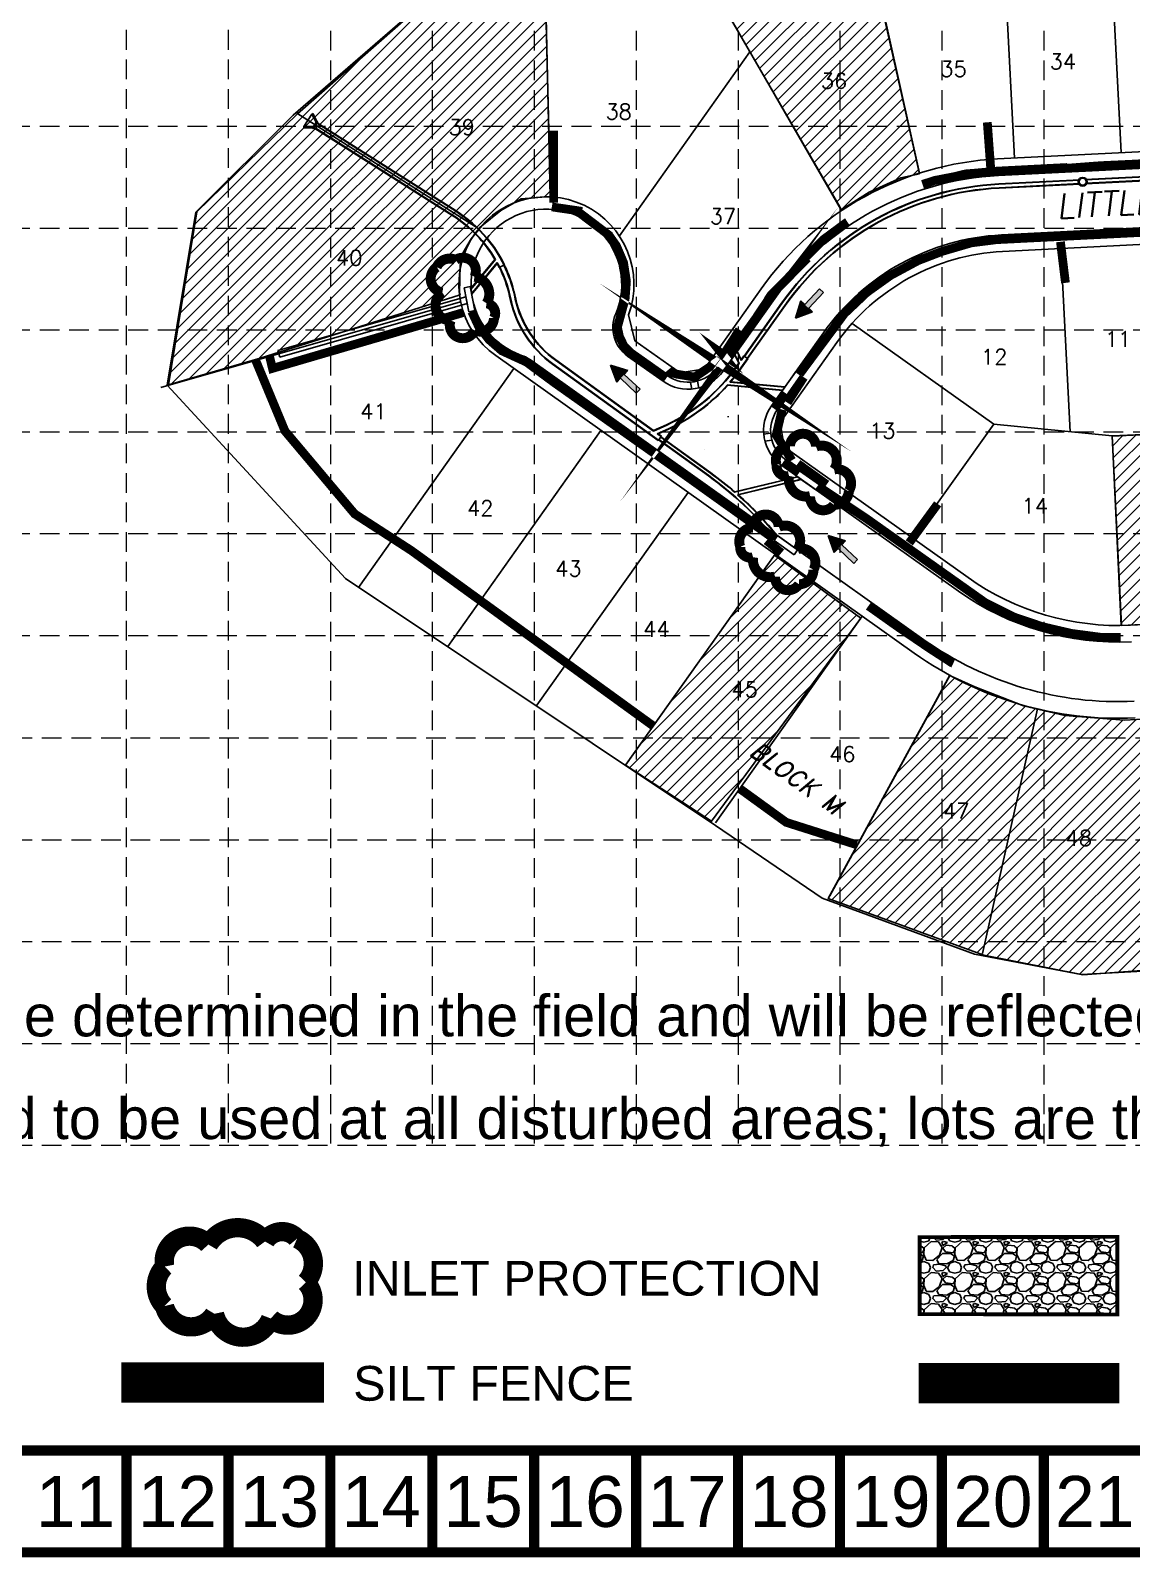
# Model space of a CAD drawing. Header units: inches. Extents: x 3477 to 7207, y 2621 to 4955.
# Drawn here: x 4123 to 4752, y 2621 to 3493 of the extents above; entities that cross this region are included whole.
import ezdxf
from ezdxf.enums import TextEntityAlignment as Align

# ---------------------------------------------------------------- set-up
doc = ezdxf.new("R2010")
doc.units = ezdxf.units.IN
doc.header["$MEASUREMENT"] = 0
doc.linetypes.add('ACAD_ISO02W100', pattern=[15, 12, -3])
doc.linetypes.add('HIDDEN', pattern=[0.375, 0.25, -0.125])
for name, color, linetype in [('adjoiners', 2, 'Continuous'), ('BASE', 7, 'Continuous'), ('BOC', 7, 'Continuous'), ('CHRIS-WORKING', 7, 'Continuous'), ('ECB', 86, 'Continuous'), ('flow arrows', 1, 'Continuous'), ('GRID', 254, 'HIDDEN'), ('LEGEND', 7, 'Continuous'), ('LOT-NO', 250, 'Continuous'), ('LOTS', 150, 'Continuous'), ('ROW-P', 1, 'Continuous'), ('silt fence', 200, 'Continuous'), ('SILTFENCE', 200, 'Continuous'), ('sodded lot', 2, 'Continuous'), ('STORM', 5, 'Continuous'), ('TEXT', 4, 'Continuous')]:
    doc.layers.add(name, color=color, linetype=linetype)
doc.styles.add("L200'", font='ARIAL.TTF', dxfattribs={"height": 0.001968503937008})
doc.styles.add('legal', font='romand.shx', dxfattribs={"oblique": 15, "height": 5})
doc.styles.get("Standard").update_dxf_attribs({"font": 'ARIAL.TTF'})
doc.styles.add('TEXT100', font='simplex.shx', dxfattribs={"height": 8.8})
pattern_1 = [(45, (0, 0), (-3.535533905932737, 3.535533905932738), [])]

# ---------------------------------------------------------------- blocks, each defined once
blk = doc.blocks.new('TF')
for p, q in [((0.001246013401441814, -0.01988097191429006), (0.001246013401441814, 0.02011902808567356)), ((0.001246013401441814, 0.02011902808567356), (0.1612460134014668, 0.02011902808567356)), ((0.1612460134014668, 0.02011902808567356), (0.1612460134014668, 0.06011902808575087)), ((0.1612460134014668, 0.06011902808575087), (0.2812460134014714, 0.0001190280856917525)), ((0.1612460134014668, -0.05988097191425368), (0.2812460134014714, 0.0001190280856917525)), ((0.1612460134014668, -0.01988097191429006), (0.001246013401441814, -0.01988097191429006)), ((0.1612460134014668, -0.01988097191429006), (0.1612460134014668, -0.05988097191425368))]:
    blk.add_line(p, q)
for points in [[(0.001246013401441814, 0.02011902808567356), (0.001246013401441814, -0.01988097191429006), (0.1612460134014668, 0.02011902808567356), (0.1612460134014668, -0.01988097191429006)], [(0.1612460134014668, -0.05988097191425368), (0.1612460134014668, 0.06011902808575087), (0.2812460134014714, 0.0001190280856917525), (0.1612460134014668, 0.06011902808575087)]]:
    blk.add_solid(points)
blk = doc.blocks.new('arrow')
at = {"xscale": 192.0000000000001, "yscale": 192, "zscale": 192, "rotation": 89.54514789520785}
blk.add_blockref('TF', (-0.4058247577286238, -53.99771442406018), dxfattribs=at)
blk = doc.blocks.new('inlet protection')
at = {"layer": 'LEGEND', "color": 170, "ltscale": 100, "const_width": 9.480976857}
blk.add_lwpolyline([(38.02917008228094, 58.52356190376901, 0.5205670505517462), (38.02917008228094, 58.52356190376901, 0.7651954600696135), (16.58303194181174, 47.72733227750343, 0.4178788784126488), (16.45018155881208, 28.30237705626849, 0.6649002420699669), (40.95814324907765, 24.56110226935417, 0.744833174426672), (68.59977433324396, 22.24033073547483, 0.9756416855879776), (85.81920006688809, 40.02779717956447, 0.5205670505517462), (81.53153503040956, 61.4561512552887, 0.5205670505517462), (65.81009028645572, 60.02759261889643, 0.5402640007904789), (38.02917008228094, 58.52356190376901)], format="xyb", close=True, dxfattribs=at)

msp = doc.modelspace()

# ---------------------------------------------------------------- hatches: boundary and pattern name
at = {"layer": 'LEGEND', "linetype": 'ACAD_ISO02W100'}
h = msp.add_hatch(dxfattribs=at)
h.set_pattern_fill('GRAVEL', color=240, scale=17.73482040000068, style=0)
h.set_pattern_definition([(228.0128, (3368.916785189069, 1864.419731720548), (-141.8785318476479, -159.6134073931697), [2.38597179733449, -236.2116335718043]), (184.9697, (3367.320651353067, 1862.64624968049), (212.8178634484846, 17.734666231332), [4.094402516107357, -405.3457249508854]), (132.5103999999999, (3363.24164266107, 1862.291553272529), (177.3480393915545, -195.0831782295553), [2.887015943275312, -285.8149330806638]), (267.2737, (3356.325062705071, 1857.857848172478), (17.73474977510762, 354.696413231315), [3.728533171255343, -369.1247130149974]), (292.8337, (3356.14771450107, 1854.133535888476), (-88.67427767115205, 212.8177811635314), [3.656121899562143, -361.9565646316235]), (357.2737, (3357.566500133066, 1850.763920012497), (-354.696413231315, 17.73474977510763), [3.728533171255343, -369.1247130149974]), (37.6942, (3361.290812417069, 1850.586571808485), (-230.5527954732243, -177.348033837252), [4.930794380991787, -488.1482535521381]), (72.2553, (3365.192472905067, 1853.601491276502), (124.1439336746522, 390.1659819617187), [4.655177537155383, -460.8627357917665]), (121.4296, (3366.61125853707, 1858.03519637649), (-141.8787092316444, 230.552577173096), [3.741160363380145, -370.3752838755035]), (175.2364, (3364.660428293066, 1861.227464048519), (195.0830411828154, -17.73467023326887), [4.271112266572929, -209.2844123879713]), (222.3974, (3360.404071397068, 1861.582160456543), (-212.8179751699717, -195.0828839759499), [5.523474343939411, -546.8243679508711]), (138.8141, (3373.882534901072, 1857.680499968529), (-124.1437950610748, 106.4088747526204), [1.885229143340473, -186.6384832576248]), (171.4692, (3372.463749269069, 1858.921937396487), (230.5526347815131, -35.46978108313638), [3.586636873234907, -355.0779017216342]), (225, (3368.916785189069, 1859.453982008524), (-1.968960594567268e-15, -17.73482588802227), [2.508076035788497, -22.57273752655768]), (203.1986, (3367.675347761067, 1861.582160456543), (88.67409722343234, 35.46966430333552), [1.350648452023252, -133.7137179101511]), (291.8014, (3366.433910333069, 1861.050115844507), (-17.73481881274576, 53.20446604179899), [1.910093361541273, -93.5948407378284]), (30.9638, (3367.143303149066, 1859.276633804512), (53.20442612563487, 35.4696848451502), [3.102334397751689, -100.3085520832721]), (161.5651, (3369.803526209069, 1860.872767640494), (35.46964850742948, -17.73479208144218), [2.243295167216487, -53.83913721765688]), (16.38950000000001, (3356.14771450107, 1861.050115844507), (177.348242988448, 53.20433190993305), [3.142610174880119, -311.1192053800498]), (70.3462, (3359.162633969069, 1861.936856864504), (-70.93919731299418, -195.0830622746002), [2.636476135484501, -261.0105876335331]), (293.1986, (3369.803526209069, 1864.419731720548), (-35.46966430333552, 88.67409722343234), [2.701279169226105, -132.3630871929483]), (343.6105, (3370.867615433071, 1861.936856864504), (-177.348242988448, 53.20433190993309), [3.142610174880091, -311.1192053800462]), (339.444, (3356.14771450107, 1850.054527196512), (-88.67413471263197, 35.46956979725719), [3.030526109952115, -148.4958503269352]), (294.7751, (3358.985285765069, 1848.990437972503), (-88.67396347766926, 195.0830850857096), [2.539236115231269, -251.3847478391249]), (66.80140000000002, (3369.980874413069, 1846.684911320471), (35.46966430333554, 88.67409722343234), [2.701279169226104, -132.3630871929482]), (17.35400000000001, (3371.044963637071, 1849.167786176515), (-230.5527010083285, -70.93918409855559), [2.972905678472513, -294.3168641018608]), (69.444, (3361.290812417069, 1846.684911320471), (-35.46956979725724, -88.67413471263195), [1.51526305497606, -150.0111133819114]), (101.3098999999995, (3368.916785189069, 1846.684911320471), (-17.73477840681201, 70.93929494068355), [0.9042984921960315, -89.52588768899466]), (165.9638, (3368.739436985069, 1847.571652340469), (53.204470883032, -17.73478594765127), [3.656121899562139, -69.46640476578264]), (186.009, (3365.192472905067, 1848.458393360466), (177.3481995823701, 17.73480829566372), [3.38823743742013, -335.435027464442]), (303.6901, (3367.143303149066, 1857.680499968529), (-17.73484406724602, 35.4696329571523), [2.557751267728898, -61.38604816031397]), (353.1572, (3368.562088781069, 1855.552321520509), (301.4919355468874, -35.46978264176057), [4.465521367797771, -442.0858528147019]), (60.94540000000001, (3372.99579388107, 1855.020276908473), (-70.93928208237705, -124.1437496202791), [1.82590616910247, -180.7652427857566]), (90, (3373.882534901072, 1856.616410744519), (-17.73482040000068, 17.73482040000068), [1.064089224000041, -16.67073117600064]), (120.2564, (3364.837776497067, 1848.990437972503), (70.9391909183668, -124.1437863541474), [2.463792189249695, -243.9162070678174]), (48.01279999999999, (3363.59633906907, 1851.118616420522), (141.8785318476479, 159.6134073931697), [4.771943594668981, -233.8256617744697]), (0, (3366.78860674107, 1854.665580500512), (17.73482040000068, 17.73482040000068), [4.611053304000176, -13.1237670960005]), (325.3048, (3371.399660045071, 1854.665580500512), (-177.3481021841816, 124.1438954896162), [2.804123392725707, -277.6080030620003]), (254.0546, (3373.705186697071, 1853.069446664529), (-17.73481843669187, -70.93928384615587), [2.5822253198809, -126.5292180223681]), (207.646, (3372.99579388107, 1850.586571808485), (-336.961513241096, -177.3483407916769), [4.204305198126161, -416.2269062724855]), (175.4261, (3369.27148159707, 1848.635741564478), (-230.5526751015742, 17.73472819952621), [4.44787522149973, -440.3391680883227])])
h.paths.add_polyline_path([(4630.807074056052, 2760.072710301341), (4743.669195014156, 2759.872159639379), (4743.669195014156, 2804.209210639317), (4630.807074056052, 2804.039030393865)])
at = {"layer": 'sodded lot'}
h = msp.add_hatch(dxfattribs=at)
h.set_pattern_fill('ANSI31', color=256, scale=40, style=0)
h.set_pattern_definition(pattern_1)
h.paths.add_polyline_path([(4416.739584372217, 3535.358147300936), (4419.862513394077, 3398.546796330128), (4403.395223473635, 3397.203375607687), (4391.632868147408, 3390.486261028513), (4380.878725203242, 3381.754015365676), (4374.829507432945, 3374.365184941796), (4370.124572838729, 3366.640507562533), (4368.444237709318, 3359.251682622136), (4368.108166915297, 3343.466464457772), (4368.444237709318, 3342.458896174199), (4254.342489700452, 3306.224860739198), (4202.006295636735, 3290.91084385364), (4218.044460599083, 3389.71552442654), (4275.558707224445, 3445.700806659583), (4379.2987921067, 3536.97210119873)])
h = msp.add_hatch(dxfattribs=at)
h.set_pattern_fill('ANSI31', color=256, scale=40, style=0)
h.set_pattern_definition(pattern_1)
h.paths.add_polyline_path([(4586.112415967867, 3390.860267550283), (4602.009925764818, 3401.010618990052), (4620.115432453915, 3409.175033415915), (4630.713772318548, 3411.602292203346), (4605.02884476182, 3525.838593946945), (4505.603230609975, 3530.279404574596), (4585.187319286315, 3392.665216685444)])
h = msp.add_hatch(dxfattribs=at)
h.set_pattern_fill('ANSI31', color=256, scale=40, style=0)
h.set_pattern_definition(pattern_1)
h.paths.add_polyline_path([(4740.85099655864, 3261.660749337862), (4746.122065602982, 3153.492553436709), (4807.300656716068, 3156.431980613233), (4865.637977690838, 3159.068012093733), (4860.300985074906, 3267.308430964979)])
h = msp.add_hatch(dxfattribs=at)
h.set_pattern_fill('ANSI31', color=256, scale=40, style=0)
h.set_pattern_definition(pattern_1)
h.paths.add_polyline_path([(4547.998323411921, 3193.596793619396), (4462.864606101075, 3073.614507827839), (4512.016799048815, 3041.628576936057), (4597.175819405289, 3157.577573677024)])
h = msp.add_hatch(dxfattribs=at)
h.set_pattern_fill('ANSI31', color=256, scale=40, style=0)
h.set_pattern_definition(pattern_1)
h.paths.add_polyline_path([(4648.039406358625, 3125.112698826777), (4578.6481776538, 2997.460685650894), (4667.456469946621, 2965.118712131504), (4723.337002728054, 2954.033958537536), (5067.218392872659, 2972.815264720424), (5057.913334438377, 3116.217368861035), (5000.19363951738, 3111.751559029022), (4928.993855372635, 3108.774350646519), (4832.173701292786, 3103.936393193871), (4747.54255936697, 3099.485734228639), (4713.655507323092, 3102.090789507022), (4690.195241248126, 3107.67305316791), (4662.266349923528, 3118.465427385564), (4648.895480175208, 3124.586531102581)])

# ---------------------------------------------------------------- linework, layer by layer
at = {"layer": 'adjoiners', "color": 7}
msp.add_lwpolyline([(5005.794987139405, 2969.105929106554), (4796.276868955978, 2959.32152726698), (4723.982180828261, 2953.940220975821), (4662.153332495545, 2965.672489703946), (4575.279890582759, 2997.74067704856), (4514.23369901926, 3039.194681353612), (4302.943974354581, 3180.255534516667), (4201.152906593055, 3290.833747901725), (4217.610400434216, 3389.580597690063), (4273.178100371912, 3445.113312601217), (4379.617623087233, 3537.407128282059), (4385.113987935292, 3575.983801323811), (4255.195142874843, 3597.101877122668), (4144.825224553908, 3706.915626011976), (4123.693851364689, 3875.860242292534), (4218.441113961977, 3985.768368659985), (4500.192812889567, 4124.209102070954), (4533.063826099609, 4173.484608971716)], dxfattribs=at)
at = {"layer": 'BASE', "const_width": 5.820000000000221}
for points in [[(3479.561247940527, 2623.958426924006), (7204.361247940667, 2623.958426924006), (7204.361247940667, 4951.958426924095), (3479.561247940527, 4951.958426924095)], [(3537.761247940529, 2682.158426924009), (7146.161247940666, 2682.158426924009), (7146.161247940666, 4893.758426924092), (3537.761247940529, 4893.758426924092)]]:
    msp.add_lwpolyline(points, close=True, dxfattribs=at)
for points in [[(4177.961247940553, 2623.958426924006), (4177.961247940553, 2682.158426924009)], [(4236.161247940556, 2623.958426924006), (4236.161247940556, 2682.158426924009)], [(4294.361247940557, 2623.958426924006), (4294.361247940557, 2682.158426924009)], [(4352.56124794056, 2623.958426924006), (4352.56124794056, 2682.158426924009)], [(4410.761247940562, 2623.958426924006), (4410.761247940562, 2682.158426924009)], [(4468.961247940564, 2623.958426924006), (4468.961247940564, 2682.158426924009)], [(4527.161247940567, 2623.958426924006), (4527.161247940567, 2682.158426924009)], [(4585.361247940568, 2623.958426924006), (4585.361247940568, 2682.158426924009)], [(4643.561247940571, 2623.958426924006), (4643.561247940571, 2682.158426924009)], [(4701.761247940573, 2623.958426924006), (4701.761247940573, 2682.158426924009)]]:
    msp.add_lwpolyline(points, dxfattribs=at)
at = {"layer": 'BOC'}
for p, q in [((4675.865943749792, 3410.558868744238), (4991.647130242163, 3426.632398458318)), ((4677.594334939502, 3376.602828576173), (4993.375521431873, 3392.676358290252)), ((4518.621651319569, 3298.768612134307), (4548.129677588062, 3340.377956888256)), ((4546.286656335731, 3279.003448729074), (4575.863583739469, 3320.709951153422)), ((4484.435726835254, 3292.976778030961), (4464.11480714658, 3307.43160119343)), ((4633.292066421971, 3145.366876080287), (4408.58096828909, 3305.209995186994)), ((4515.358838831176, 3301.082495161935), (4518.621651319569, 3298.768612134307)), ((4486.754289772864, 3296.236266626482), (4484.435726835254, 3292.976778030961)), ((4500.089369892114, 3292.395090014823), (4500.757534749049, 3288.451290359167)), ((4504.033169547765, 3293.063254871759), (4504.701334404701, 3289.119455216103)), ((4549.549468824123, 3276.689565701446), (4546.286656335731, 3279.003448729074)), ((4545.725327163469, 3263.378470120867), (4541.78152750781, 3262.710305263928)), ((4546.393492020405, 3259.434670465212), (4542.449692364746, 3258.766505608272)), ((4554.388747771918, 3248.126036132806), (4552.070184834301, 3244.866547537285)), ((4652.999851391665, 3173.072529142218), (4552.070184834301, 3244.866547537285))]:
    msp.add_line(p, q, dxfattribs=at)
for centre, radius, start, end in [((4684.353041343682, 3243.774669331337), 167, 92.91298885031802, 144.6575667050619), ((4417.738028320746, 3348.397358840115), 42.99999619683859, 336.9483622254418, 250.769876529667), ((4684.353041343682, 3243.774669331337), 133, 92.91298885031802, 144.6575667050619), ((4475.707621834641, 3323.729044171038), 20, 156.9483622254418, 234.5747222222546), ((4396.988153601036, 3288.912552209388), 20, 54.57472222225464, 70.76987652966702), ((4498.636924828126, 3312.941145678527), 24.5, 234.5747222222546, 324.656944444321), ((4498.636924828126, 3312.941145678527), 20.5, 234.5747222222546, 324.6569444442785), ((4566.271382827174, 3264.830915184854), 24.5, 144.656944444321, 234.5747222222546), ((4566.271382827174, 3264.830915184854), 20.5, 144.6569444442785, 234.5747222222546), ((4744.380126340388, 3301.966483114462), 158, 234.6562279934591, 272.6843275622737), ((4744.380126340388, 3301.966483114462), 192, 234.6562279934591, 272.6843275622737)]:
    msp.add_arc(centre, radius, start, end, dxfattribs=at)
at = {"layer": 'CHRIS-WORKING'}
msp.add_lwpolyline([(4508.1814897925, 3254.132057104719), (4508.1814897925, 3254.132057104719)], dxfattribs=at)
at = {"layer": 'ECB', "color": 86, "const_width": 5}
for points in [[(4421.835173266954, 3395.126939177622), (4421.835173266954, 3436.257712467424)], [(4674.530656937575, 3413.024900789877), (4715.151314993498, 3415.130178700068)], [(4420.843245030352, 3392.611429046312), (4438.133383335735, 3390.066904209554)], [(4434.974023798844, 3390.493247497026), (4454.192980511558, 3375.892401680916)], [(4544.058663687654, 3339.379737889639), (4545.926995763104, 3342.156516856242), (4566.787308731342, 3363.387438970331)]]:
    msp.add_lwpolyline(points, dxfattribs=at)
at = {"layer": 'GRID', "color": 252, "linetype": 'HIDDEN', "lineweight": 0, "ltscale": 45}
for p, q in [((4177.766661223151, 4894.310977699455), (4177.766661223151, 2856.501378301864)), ((4235.966661223152, 4894.310977699455), (4235.966661223152, 2856.501378301864)), ((4294.361247940557, 4893.758426924092), (4294.361247940557, 2856.501378301864)), ((4352.56124794056, 4893.758426924092), (4352.56124794056, 2856.501378301864)), ((4410.761247940562, 4893.758426924092), (4410.761247940562, 2856.501378301864)), ((4468.961247940564, 4893.758426924092), (4468.961247940564, 2856.501378301864)), ((4527.161247940567, 4893.758426924092), (4527.161247940567, 2856.501378301864)), ((4585.361247940568, 4893.758426924092), (4585.361247940568, 2856.501378301864)), ((4643.561247940571, 4893.758426924092), (4643.561247940571, 2856.501378301864)), ((4701.761247940573, 4893.758426924092), (4701.761247940573, 2856.501378301864)), ((3537.761247940529, 3438.758426924037), (7146.161247940666, 3438.758426924037)), ((3537.761247940529, 3380.558426924035), (7146.161247940666, 3380.558426924035)), ((3537.761247940529, 3322.358426924033), (7146.161247940666, 3322.358426924033)), ((3537.761247940529, 3264.158426924031), (7146.161247940666, 3264.158426924031)), ((3537.761247940529, 3205.958426924029), (7146.161247940666, 3205.958426924029)), ((3537.761247940529, 3147.758426924026), (7146.161247940666, 3147.758426924026)), ((3539.066152736396, 3089.301378301873), (7147.466152736532, 3089.301378301873)), ((3539.066152736396, 3031.101378301871), (7147.466152736532, 3031.101378301871)), ((3539.066152736396, 2972.901378301868), (7147.466152736532, 2972.901378301868)), ((3539.066152736396, 2914.701378301866), (7147.466152736532, 2914.701378301866)), ((3539.066152736396, 2856.501378301864), (7147.466152736532, 2856.501378301864))]:
    msp.add_line(p, q, dxfattribs=at)
at = {"layer": 'LEGEND', "color": 170, "ltscale": 100, "const_width": 11.03585706154842}
msp.add_lwpolyline([(4224.739309085662, 2799.802611215387, 0.5205670505517462), (4224.739309085662, 2799.802611215387, 0.7651954600696135), (4199.776004290155, 2787.235799930413, 0.4178788784126488), (4199.621366444343, 2764.625152052895, 0.6649002420699669), (4228.148633851813, 2760.270308200926, 0.744833174426672), (4260.323492433785, 2757.568930135491, 0.9756416855879776), (4280.366903987747, 2778.273541076412, 0.5205670505517462), (4275.376061885286, 2803.216145220556, 0.5205670505517462), (4257.076300203323, 2801.553302967795, 0.5402640007904789), (4224.739309085662, 2799.802611215387)], format="xyb", close=True, dxfattribs=at)
at = {"layer": 'LEGEND', "color": 240, "const_width": 2.216852550000085}
msp.add_lwpolyline([(4630.807074056052, 2760.072710301341), (4743.669195014156, 2759.872159639379), (4743.669195014156, 2804.209210639317), (4630.807074056052, 2804.039030393865)], close=True, dxfattribs=at)
at = {"layer": 'LEGEND', "color": 200, "const_width": 23.04720000000087}
msp.add_lwpolyline([(4175.045531290687, 2721.073399429907), (4290.691570964688, 2721.073399429907)], dxfattribs=at)
at = {"layer": 'LEGEND', "color": 84, "const_width": 23.04720000000087}
msp.add_lwpolyline([(4630.2237892671, 2720.598295759016), (4744.798771695037, 2720.600139438309)], dxfattribs=at)
at = {"layer": 'LOTS', "color": 7}
for p, q in [((4416.546990610987, 3535.238080770367), (4420.093224221011, 3398.341854752631)), ((4505.45722661633, 3530.621714940649), (4586.232533865266, 3390.487368207157)), ((4605.412584605489, 3525.431868193526), (4630.803069305664, 3411.955079884481)), ((4679.46591275691, 3527.704649414706), (4684.921087164003, 3420.532082005345)), ((4740.376880783479, 3531.005246552672), (4745.84221805376, 3423.633019139848)), ((4459.410443951834, 3376.027223030044), (4533.967463265471, 3481.160270297271)), ((4379.095892514299, 3380.127233721683), (4275.146054373487, 3446.119845115311)), ((4716.773208570565, 3264.173516083432), (4711.446936872948, 3368.813655876414)), ((4368.758360916858, 3338.347891158279), (4197.625938383877, 3289.411114322123)), ((4673.136140811752, 3268.582219244317), (4592.287388156605, 3326.092137124039)), ((4310.511611185211, 3175.205152321419), (4399.181042067612, 3300.238147925782)), ((5040.392209465492, 3275.79728430054), (4740.741195002578, 3261.752002838617)), ((4361.360832321167, 3141.457324397608), (4448.88829433197, 3264.88002671959)), ((4626.858432607871, 3203.325902283082), (4673.136093160436, 3268.582152051074)), ((4740.741195002578, 3261.752002838617), (4745.816442518502, 3153.473427509274)), ((4412.321673422652, 3107.866892078122), (4498.595546596327, 3229.521905513396)), ((4463.282514524137, 3074.276459758636), (4548.302798860692, 3194.163784307199)), ((4514.243355625622, 3040.686027439149), (4598.010051125057, 3158.805663101002)), ((4648.02943758294, 3124.995336101891), (4579.487095719647, 2999.100935302848)), ((4698.184439178833, 3105.823157188801), (4666.71739730057, 2966.012234888296))]:
    msp.add_line(p, q, dxfattribs=at)
msp.add_lwpolyline([(4673.136140811752, 3268.582219244317), (4740.741195002578, 3261.752002838617)], dxfattribs=at)
at = {"layer": 'ROW-P', "color": 7}
for p, q in [((4675.383010917365, 3420.046585850022), (4991.164197409737, 3436.120115564101)), ((4678.077267771929, 3367.11511147039), (4993.8584542643, 3383.188641184469)), ((4507.967656928078, 3300.167997500561), (4540.380497928119, 3345.873429078872)), ((4494.034227870208, 3297.807373623592), (4468.295879787096, 3316.115761026095)), ((4551.155925288913, 3269.44700694436), (4583.612763399411, 3315.214478962806)), ((4627.785479445141, 3137.625590665923), (4388.783478178535, 3307.63421806629)), ((4658.506438368495, 3180.813814556582), (4553.519939208651, 3255.493568379335)), ((5045.472258264148, 3167.416275335855), (4751.335190063764, 3153.629444282858))]:
    msp.add_line(p, q, dxfattribs=at)
for points in [[(4468.295879787096, 3316.115761026095), (4464.569462323947, 3330.881183204787)], [(4507.967656928078, 3300.167997500561), (4494.034227870208, 3297.807373623592)], [(4553.519939208651, 3255.493568379334), (4551.155925288913, 3269.447006944361)]]:
    msp.add_lwpolyline(points, dxfattribs=at)
for centre, radius, start, end in [((4684.353041343325, 3243.774669328536), 176.5, 92.9131239832879, 144.6574732771151), ((4417.738028320746, 3348.397358840115), 49.99999619683859, 339.4928945013313, 234.61336291475), ((4684.353041344191, 3243.774669335339), 123.5, 92.91279572506907, 144.6577002285135), ((4744.380075092049, 3301.966480709133), 148.5, 234.6707883818675, 272.6844752086865), ((4744.380164087932, 3301.966484885979), 201.5, 234.6455004121759, 272.6842225938575)]:
    msp.add_arc(centre, radius, start, end, dxfattribs=at)
at = {"layer": 'silt fence', "color": 84, "const_width": 5}
for points in [[(4671.385837130001, 3415.095204094325), (4669.480001941905, 3440.950752926156)], [(4714.67045262226, 3414.686183188819), (4733.871041273102, 3416.146108536453), (4751.522404904594, 3416.979948632791), (4766.881331268305, 3417.766934131289), (4778.794454187206, 3418.467745613391)], [(4632.487214817614, 3405.481722482592), (4639.523471657812, 3407.752277088169), (4650.89275977161, 3409.95667814927), (4657.135361808614, 3411.481042075387), (4663.067386235089, 3411.944919086097), (4674.581383996847, 3413.012184819398)], [(4487.592285956707, 3299.773561689992), (4489.232042114687, 3297.837703044792), (4492.330677288664, 3297.034123091082), (4502.390887253874, 3295.378891583279), (4513.989729857203, 3303.221545992764), (4515.333692777, 3304.152956708733), (4519.913700900186, 3300.894870297827), (4517.484898294788, 3302.41993371606), (4522.064906417974, 3308.31222212762), (4520.260670811826, 3305.747343776397), (4517.693082886559, 3309.005435874231), (4519.774902356381, 3307.549690418504)], [(4959.884673623084, 3388.536517826936), (4949.975494352315, 3387.833647676982), (4848.928686598992, 3382.677594620562), (4759.370830452521, 3378.142571136656), (4674.69565211967, 3373.896733616431), (4660.300830808847, 3372.065486007433), (4643.576055893667, 3367.179016074694), (4629.820718193907, 3361.870047217652), (4614.189656232527, 3353.438147474921), (4600.605886016325, 3343.707541099713), (4587.848162850212, 3331.606884831519), (4562.269043214968, 3297.105573651497)], [(4565.906474870382, 3363.891101727671), (4576.025293367049, 3374.043456352719), (4588.883452407805, 3383.551828964801), (4589.611605635508, 3384.024892389317)], [(4453.432024128742, 3376.394310274807), (4457.678402900485, 3370.426894450266), (4461.777786683459, 3360.774233106978), (4463.437061386663, 3350.146559372562), (4462.664690335936, 3339.950847610248), (4458.290420374396, 3323.924345873204), (4459.411612689284, 3318.629702387198), (4461.959787860906, 3313.233245833447), (4466.036876069869, 3309.160450151198), (4485.912666211618, 3295.109291398814)], [(4711.250310245872, 3372.67829796933), (4714.097095356308, 3349.231299531441)], [(4537.941708979546, 3330.05567860636), (4544.226244151301, 3339.355062310075)], [(4548.05823312149, 3202.710727838338), (4491.405192771905, 3243.262515012579), (4422.005590267167, 3292.374982408745), (4406.293452289006, 3303.989741881932), (4392.231728969811, 3310.426974459464), (4384.872258848467, 3316.859742798702), (4378.908258919037, 3324.56085526309), (4375.10182522572, 3332.824552743372)], [(4530.666482010209, 3319.777563260758), (4538.025687652618, 3330.009944333288)], [(4520.161398644486, 3310.180753235032), (4528.003476698032, 3322.428018500959)], [(4564.676231279605, 3295.311740340253), (4555.321042804942, 3280.774519871956)], [(4553.918841624196, 3285.566848402504), (4548.370827383857, 3277.554046801275)], [(4552.339307319162, 3276.851438249999), (4548.521038193612, 3260.60976591411)], [(4549.049903491119, 3262.091176474833), (4557.873555431055, 3247.805824350236)], [(4553.571924608346, 3246.642523467798), (4555.509126997837, 3245.471232451853), (4561.728587128237, 3241.142553454903)], [(4561.250898504179, 3245.967507890028), (4564.773400839433, 3243.350969487006), (4577.779522619014, 3234.057756099915)], [(4745.700335615407, 3146.763085094416), (4734.104695186084, 3146.763085094416), (4717.597626104252, 3148.947388552803), (4701.035796659424, 3152.775851070638), (4684.775512869572, 3158.283674730774), (4668.247576399954, 3166.538955557965), (4601.048081567627, 3214.151569686674), (4573.148780824595, 3232.892834443064)], [(4624.919070628843, 3200.687006159198), (4641.137275820525, 3222.930997585007)], [(4551.90476133582, 3194.970247384674), (4543.409777850553, 3201.96261817803)], [(4650.028185437103, 3131.809887851035), (4649.130113477615, 3132.227155558721), (4636.217749479634, 3140.611370412159), (4617.736913795874, 3153.187692692314), (4601.608061782373, 3164.641688911116)]]:
    msp.add_lwpolyline(points, dxfattribs=at)
at = {"layer": 'silt fence', "color": 200, "const_width": 5}
for points in [[(4251.567866473378, 3305.339102687117), (4268.464553480058, 3264.573952293983), (4308.265258680854, 3217.209883425241), (4340.484892731045, 3196.369718474759), (4478.748227236903, 3096.074614598243)], [(4527.9262641553, 3060.401264618645), (4554.650633622994, 3041.015623288815), (4594.849076707441, 3028.229995391217)]]:
    msp.add_lwpolyline(points, dxfattribs=at)
at = {"layer": 'SILTFENCE', "color": 86, "const_width": 5}
msp.add_lwpolyline([(4370.023256896369, 3332.189277416811), (4261.298431631396, 3300.346019212482), (4259.660847902805, 3307.182943514927)], dxfattribs=at)
at = {"layer": 'sodded lot'}
for points in [[(4416.739584372217, 3535.358147300936), (4419.862513394077, 3398.546796330128), (4403.395223473635, 3397.203375607687), (4391.632868147408, 3390.486261028513), (4380.878725203242, 3381.754015365676), (4374.829507432945, 3374.365184941796), (4370.124572838729, 3366.640507562533), (4368.444237709318, 3359.251682622136), (4368.108166915297, 3343.466464457772), (4368.444237709318, 3342.458896174199), (4254.342489700452, 3306.224860739198), (4202.006295636735, 3290.91084385364), (4218.044460599083, 3389.71552442654), (4275.558707224445, 3445.700806659583), (4379.2987921067, 3536.97210119873)], [(4586.112415967867, 3390.860267550283), (4602.009925764818, 3401.010618990052), (4620.115432453915, 3409.175033415915), (4630.713772318548, 3411.602292203346), (4605.02884476182, 3525.838593946945), (4505.603230609975, 3530.279404574596), (4585.187319286315, 3392.665216685444)], [(4740.85099655864, 3261.660749337862), (4746.122065602982, 3153.492553436709), (4807.300656716068, 3156.431980613233), (4865.637977690838, 3159.068012093733), (4860.300985074906, 3267.308430964979)], [(4547.998323411921, 3193.596793619396), (4462.864606101075, 3073.614507827839), (4512.016799048815, 3041.628576936057), (4597.175819405289, 3157.577573677024)], [(4648.039406358625, 3125.112698826777), (4578.6481776538, 2997.460685650894), (4667.456469946621, 2965.118712131504), (4723.337002728054, 2954.033958537536), (5067.218392872659, 2972.815264720424), (5057.913334438377, 3116.217368861035), (5000.19363951738, 3111.751559029022), (4928.993855372635, 3108.774350646519), (4832.173701292786, 3103.936393193871), (4747.54255936697, 3099.485734228639), (4713.655507323092, 3102.090789507022), (4690.195241248126, 3107.67305316791), (4662.266349923528, 3118.465427385564), (4648.895480175208, 3124.586531102581)]]:
    msp.add_lwpolyline(points, close=True, dxfattribs=at)
at = {"layer": 'STORM'}
for p, q in [((4283.787043349119, 3445.590553265182), (4284.380850905807, 3445.900863731679)), ((4284.380850905807, 3445.900863731681), (4286.608290809192, 3441.638453051068)), ((4279.301622608524, 3438.525235646513), (4279.273455577219, 3437.855827984212)), ((4279.273455577219, 3437.855827984212), (4284.078531459651, 3437.653642185617)), ((4283.787043349119, 3445.590553265182), (4279.301622608524, 3438.525235646513)), ((4279.301622608531, 3438.525235646513), (4284.493181184982, 3438.306787604814)), ((4283.787043349119, 3445.590553265183), (4286.193641083868, 3440.985307631872)), ((4286.608290809192, 3441.638453051066), (4284.078531459658, 3437.653642185612)), ((4284.078531459658, 3437.653642185611), (4284.644171985041, 3437.294544989807)), ((4287.173931334582, 3441.279355855263), (4284.644171985048, 3437.294544989809)), ((4284.837119732045, 3437.598471242261), (4286.980983587579, 3440.975429602814)), ((4285.003269180852, 3437.860185515206), (4364.306639115064, 3387.514397894206)), ((4285.169418629659, 3438.121899788149), (4364.472788563871, 3387.776112167146)), ((4286.608290809192, 3441.638453051069), (4287.173931334582, 3441.279355855263)), ((4286.648684689979, 3440.452001056931), (4365.952054624191, 3390.10621343593)), ((4286.814834138786, 3440.713715329869), (4366.118204072998, 3390.367927708865)), ((4725.440457712699, 3408.296065235602), (4925.077456765779, 3418.457757488243)), ((4725.564495198079, 3405.859220000012), (4925.20149425116, 3416.020912252653)), ((4725.598699018869, 3408.083835037826), (4925.088640473477, 3418.238041934214)), ((4725.700369088852, 3406.086420910293), (4925.190310543461, 3416.240627806681)), ((4676.108935217053, 3405.785048979434), (4722.274950156992, 3408.134938221286)), ((4676.120118924751, 3405.565333425405), (4722.139076266219, 3407.907737311005)), ((4676.221788994735, 3403.567919297872), (4722.240746336203, 3405.910323183472)), ((4676.232972702433, 3403.348203743843), (4722.398987642373, 3405.698092985695)), ((4374.430662179351, 3345.777790401548), (4388.310920252501, 3362.609398081533)), ((4374.49053128095, 3345.473163949427), (4388.649980985458, 3362.643327582896)), ((4374.989440460959, 3342.934610181765), (4389.7011104923, 3360.774412365571)), ((4375.049309562557, 3342.629983729652), (4389.611312114554, 3360.288294742206)), ((4390.802793333743, 3357.970047594049), (4393.835978824478, 3359.46141803053)), ((4371.747136947364, 3341.2827228242), (4264.370600234201, 3310.577485693821)), ((4370.727151303086, 3346.472622116451), (4374.16145443204, 3347.14757546185)), ((4370.727151303101, 3346.472622116458), (4373.426964684673, 3332.735409600637)), ((4371.747136947364, 3341.2827228242), (4372.521272088139, 3337.343762073267)), ((4376.861267813627, 3333.410362946028), (4374.16145443204, 3347.14757546185)), ((4396.71821966242, 3341.638358381417), (4397.257229026181, 3339.22510063183)), ((4396.991486420287, 3341.69939344546), (4397.530495784049, 3339.286135695873)), ((4399.431368186997, 3342.244349374411), (4399.970377550759, 3339.831091624824)), ((4399.704634944865, 3342.305384438454), (4400.243644308626, 3339.892126688867)), ((4372.521272088139, 3337.343762073267), (4265.470353169243, 3306.731638130299)), ((4373.426964684673, 3332.735409600637), (4376.861267813627, 3333.410362946028)), ((4530.570533088197, 3307.354595271673), (4552.028738511704, 3337.612866670242)), ((4530.74998777506, 3307.227331705154), (4552.208193198567, 3337.485603103722)), ((4532.381394019249, 3306.070390191343), (4553.839599442763, 3336.328661589908)), ((4532.560848706111, 3305.943126624823), (4554.019054129625, 3336.201398023389)), ((4521.482496826044, 3308.853133334087), (4529.581087422732, 3320.272977043488)), ((4532.436048350093, 3318.248329394307), (4524.337457753398, 3306.82848568491)), ((4532.436048350093, 3318.248329394307), (4529.581087422739, 3320.272977043485)), ((4264.370600234201, 3310.577485693821), (4265.470353169243, 3306.731638130299)), ((4524.337457753398, 3306.82848568491), (4521.482496826044, 3308.853133334087)), ((4525.282316314333, 3308.160833204457), (4527.51028461066, 3303.30727877457)), ((4525.409228808276, 3308.339792842967), (4527.757627823325, 3303.223884119574)), ((4526.584839278476, 3309.99752423123), (4528.933238293532, 3304.881615507844)), ((4526.711751772418, 3310.176483869734), (4528.93972006876, 3305.322929439855)), ((4528.933238293532, 3304.881615507844), (4530.648024884795, 3307.299640549769)), ((4528.93972006876, 3305.322929439855), (4530.444099104272, 3307.444258238996)), ((4532.687282690029, 3305.853463657502), (4530.444099104272, 3307.44425823899)), ((4481.56216161295, 3259.155938738529), (4421.246991015505, 3302.782030214786)), ((4481.726259943112, 3259.3828125758), (4421.411089345667, 3303.008904052058)), ((4478.89329415965, 3264.517318028146), (4422.876253007809, 3305.034563313415)), ((4478.953149882298, 3264.819590765663), (4423.040351337972, 3305.261437150687)), ((4525.752121912439, 3300.828088971151), (4527.51028461066, 3303.30727877457)), ((4525.956047692962, 3300.683471281925), (4527.757627823325, 3303.223884119574)), ((4527.791379717688, 3299.381912078884), (4532.483356909514, 3305.998081346727)), ((4527.995305498211, 3299.237294389657), (4532.687282690036, 3305.8534636575)), ((4552.082330734076, 3287.152702622924), (4560.180921330764, 3298.572546332327)), ((4563.035882258111, 3296.547898683156), (4560.180921330764, 3298.572546332327)), ((4552.651467012787, 3287.955243172988), (4521.073607308455, 3290.908568068431)), ((4552.509097447641, 3287.77772915979), (4521.225981334828, 3290.703488108878)), ((4553.811620411798, 3289.61442018657), (4522.488219752653, 3292.543946754956)), ((4553.93853290574, 3289.793379825077), (4522.940432200558, 3292.692482657924)), ((4563.035882258118, 3296.547898683154), (4554.937291661423, 3285.128054973754)), ((4554.937291661423, 3285.128054973754), (4552.082330734076, 3287.152702622924)), ((4521.495563649063, 3273.088334707127), (4521.444797701915, 3272.553804241572)), ((4486.423498385477, 3267.960896955896), (4478.89329415965, 3264.517318028148)), ((4486.319528481836, 3268.188251874772), (4478.953149882298, 3264.819590765663)), ((4487.359227518253, 3265.914702686018), (4480.988920271579, 3263.001547193814)), ((4483.191423605254, 3261.408471837158), (4480.988920271586, 3263.001547193815)), ((4487.463197421894, 3265.687347767143), (4481.514470685783, 3262.966981968148)), ((4483.355521935417, 3261.63534567443), (4481.514470685783, 3262.966981968148)), ((4481.56216161295, 3259.155938738527), (4483.355521935417, 3261.63534567443)), ((4510.297214148544, 3238.914847066656), (4481.820030417482, 3259.512454768519)), ((4510.420287896166, 3239.085002444609), (4481.943104165104, 3259.682610146477)), ((4511.451763114324, 3240.511066564604), (4482.974579383255, 3261.108674266476)), ((4511.574836861946, 3240.681221942558), (4483.097653130877, 3261.27882964443)), ((4561.252678030491, 3238.334790246027), (4525.192880387433, 3229.628232767167)), ((4561.025935630219, 3238.49607828562), (4525.248589420502, 3229.857718073526)), ((4563.152995289915, 3236.983042866564), (4526.814569663227, 3228.209211284318)), ((4563.379737690186, 3236.821754826969), (4527.254948027366, 3228.099505170318)), ((4562.247648893514, 3241.922192714332), (4560.218906323105, 3239.07014019325)), ((4560.218906323105, 3239.070140193252), (4571.627116407435, 3230.955169911615)), ((4573.655858977836, 3233.807222432688), (4562.247648893514, 3241.922192714332)), ((4573.655858977843, 3233.807222432697), (4571.627116407435, 3230.955169911615)), ((4549.735025093112, 3204.803273393572), (4547.706282522704, 3201.95122087249)), ((4547.706282522704, 3201.951220872492), (4559.114492607026, 3193.836250590851)), ((4561.143235177435, 3196.688303111931), (4549.735025093112, 3204.803273393572)), ((4561.143235177442, 3196.688303111937), (4559.114492607034, 3193.836250590855))]:
    msp.add_line(p, q, dxfattribs=at)
for radius in [2.5, 2]:
    msp.add_circle((4723.919722677536, 3406.997079110649), radius, dxfattribs=at)
for centre, radius, start, end in [((4684.353041343682, 3243.774669331337), 162.22, 92.91298885031802, 144.6575667050619), ((4684.353041343682, 3243.774669331337), 162, 92.91298885031802, 144.6575667050619), ((4684.353041343682, 3243.774669331337), 160, 92.91298885031802, 144.6575667050619), ((4684.353041343682, 3243.774669331337), 159.78, 92.91298885031802, 144.6575667050619), ((4325.014974302503, 3325.62319354126), 73.31, 30.29935226835796, 57.59055555566456), ((4325.014974302503, 3325.62319354126), 73.62, 30.18901975019063, 57.59055555566456), ((4325.014974302649, 3325.623193541415), 76.37999999978898, 40.14985768012583, 57.59055555566456), ((4325.759609716486, 3326.472365547143), 75.57419534732826, 39.78311078975526, 57.72211061059459), ((4325.014974302503, 3325.62319354126), 76.38, 26.18263259215973, 40.14985768012583), ((4325.014974302503, 3325.62319354126), 76.69, 26.18263259215973, 39.91466584480923), ((4325.014974302503, 3325.62319354126), 73.31, 26.18263259215973, 28.21987065030118), ((4325.014974302503, 3325.62319354126), 73.62, 26.18263259215973, 28.52018511452299), ((4325.014974302503, 3325.62319354126), 76.25, 12.59055555532896, 26.18263259215973), ((4325.014974302503, 3325.62319354126), 76.53, 12.59055555532896, 26.18263259215973), ((4325.014974302503, 3325.62319354126), 73.47, 12.59055555532896, 26.18263259215973), ((4325.014974302503, 3325.62319354126), 73.75, 12.59055555532896, 26.18263259215973), ((4457.307599068299, 3352.637555955286), 61.53, 192.590555555329, 234.121704068651), ((4457.307599068299, 3352.637555955286), 61.25, 192.590555555329, 234.121704068651), ((4457.307599068299, 3352.637555955286), 58.75, 192.590555555329, 234.121704068651), ((4457.307599068299, 3352.637555955286), 58.47, 192.590555555329, 234.121704068651), ((4445.30340149533, 3357.879767371091), 98.625, 294.5747222221352, 324.656944444321), ((4445.30340149533, 3357.879767371091), 98.875, 294.5747222221352, 324.656944444321), ((4445.30340149533, 3357.879767371091), 101.125, 319.75257354006, 324.656944444321), ((4445.30340149533, 3357.879767371091), 101.375, 319.9817807463763, 324.656944444321), ((4445.30340149533, 3357.879767371091), 101.125, 294.5747222221352, 318.5274195843235), ((4445.30340149533, 3357.879767371091), 101.375, 294.5747222221352, 318.4976063555191), ((4393.722932533354, 3077.745293596091), 198.91, 38.99425545670937, 54.12170406865101), ((4393.722932533354, 3077.745293596091), 199.12, 38.99425545670937, 54.12170406865101), ((4393.722932533354, 3077.745293596091), 200.88, 49.1205198661649, 54.12170406865101), ((4393.722932533354, 3077.745293596091), 201.09, 49.15131192238854, 54.12170406865101), ((4393.722932533354, 3077.745293596091), 200.88, 39.13418275632055, 48.5058942594937), ((4393.722932533354, 3077.745293596091), 201.09, 39.13418275632055, 48.39120035506355)]:
    msp.add_arc(centre, radius, start, end, dxfattribs=at)

# ---------------------------------------------------------------- block references
at = {"zscale": 0.40203368584298}
for p, xscale, yscale, rotation in [((4560.00715864481, 3329.019611053041), 0.402033685843354, 0.4020336858426834, 137.2209439169073), ((4454.379801516649, 3302.167015206078), 0.4020336858433291, 0.4020336858426833, 47.22094391681579), ((4578.554072348988, 3204.845726773479), 0.4020336858433291, 0.4020336858426833, 47.22094391681579)]:
    msp.add_blockref('arrow', p, dxfattribs=dict(at, xscale=xscale, yscale=yscale, rotation=rotation))
at = {"layer": 'flow arrows', "color": 1, "zscale": 0.6}
for p, xscale, yscale, rotation in [((4335.644893614487, 3361.20923002684), 0.6000000000001767, 0.5999999999999659, 291.3542330848871), ((4609.563267082043, 3234.83442753754), 0.5999999999998464, 0.5999999999994649, 133.2612719991071), ((4589.145912062896, 3190.518845725988), 0.5999999999999259, 0.5999999999995271, 135.5376984260338)]:
    msp.add_blockref('inlet protection', p, dxfattribs=dict(at, xscale=xscale, yscale=yscale, rotation=rotation))

# ---------------------------------------------------------------- texts
at = {"layer": 'BASE', "color": 7, "style": "L200'"}
for s, p in [('Location of concrete washout will be determined in the field and will be reflected on this Site Map.', (3608.081094548928, 2918.742275318579)), ('Stabilization practices are expected to be used at all disturbed areas; lots are the disturbed area (all lots belong to Ryland).', (3608.048021125815, 2860.058553384254))]:
    msp.add_text(s, height=23.60267910832354, dxfattribs=at).set_placement(p)
at = {"layer": 'BASE'}
for s, p in [('11', (4148.861247940552, 2653.058426924008)), ('12', (4207.061247940554, 2653.058426924008)), ('13', (4265.261247940556, 2653.058426924008)), ('14', (4323.461247940559, 2653.058426924008)), ('15', (4381.661247940561, 2653.058426924008)), ('16', (4439.861247940563, 2653.058426924008)), ('17', (4498.061247940565, 2653.058426924008)), ('18', (4556.261247940567, 2653.058426924008)), ('19', (4614.46124794057, 2653.058426924008)), ('20', (4672.661247940572, 2653.058426924008)), ('21', (4730.861247940575, 2653.058426924008))]:
    msp.add_text(s, height=29.1000000000011, dxfattribs=at).set_placement(p, align=Align.MIDDLE_CENTER)
at = {"layer": 'LEGEND', "style": "L200'"}
for s, p in [('INLET PROTECTION', (4306.795265418343, 2770.620234161171)), ('SILT FENCE', (4307.41495277582, 2710.604511727314))]:
    msp.add_text(s, height=19.84567102497471, dxfattribs=at).set_placement(p)
at = {"layer": 'LOT-NO', "style": 'TEXT100'}
for s, p in [('35', (4650.150663458015, 3471.405919874514)), ('34', (4712.651524689529, 3475.718749278143)), ('36', (4581.976353598184, 3464.624007806453)), ('38', (4458.985467290448, 3447.044497553601)), ('39', (4369.38778660859, 3438.163731234709)), ('37', (4518.53472576839, 3387.233587871265)), ('40', (4305.156561547126, 3363.501521079349)), ('11', (4744.101177618068, 3317.07341300584)), ('12', (4673.410918602967, 3306.915382082052)), ('41', (4319.019238138382, 3275.8005764319)), ('13', (4609.526135108063, 3264.742292228967)), ('42', (4379.985444976483, 3220.445162841101)), ('14', (4696.638040822349, 3221.78337117051)), ('43', (4430.291586668027, 3185.931537177179)), ('44', (4480.625633350952, 3151.457260414338)), ('45', (4530.959680033877, 3116.982983651497)), ('46', (4586.692894207314, 3079.970657862535)), ('47', (4651.797018532132, 3047.623167051798)), ('48', (4721.7539525721, 3032.081249965207))]:
    msp.add_text(s, height=8.8, dxfattribs=at).set_placement(p, align=Align.MIDDLE_CENTER)
at = {"layer": 'LOT-NO', "style": 'legal', "oblique": 15}
msp.add_text('BLOCK M', height=10, rotation=324.5747222222077, dxfattribs=at).set_placement((4532.880039561416, 3079.937915920566, 1165.36))
at = {"layer": 'TEXT', "color": 7, "style": 'TEXT100', "oblique": 10}
msp.add_text('LITTLE FAWN LANE', height=14, rotation=2.913888888888889, dxfattribs=at).set_placement((4709.414111937091, 3385.95925900313))

doc.saveas('drawing.dxf')
